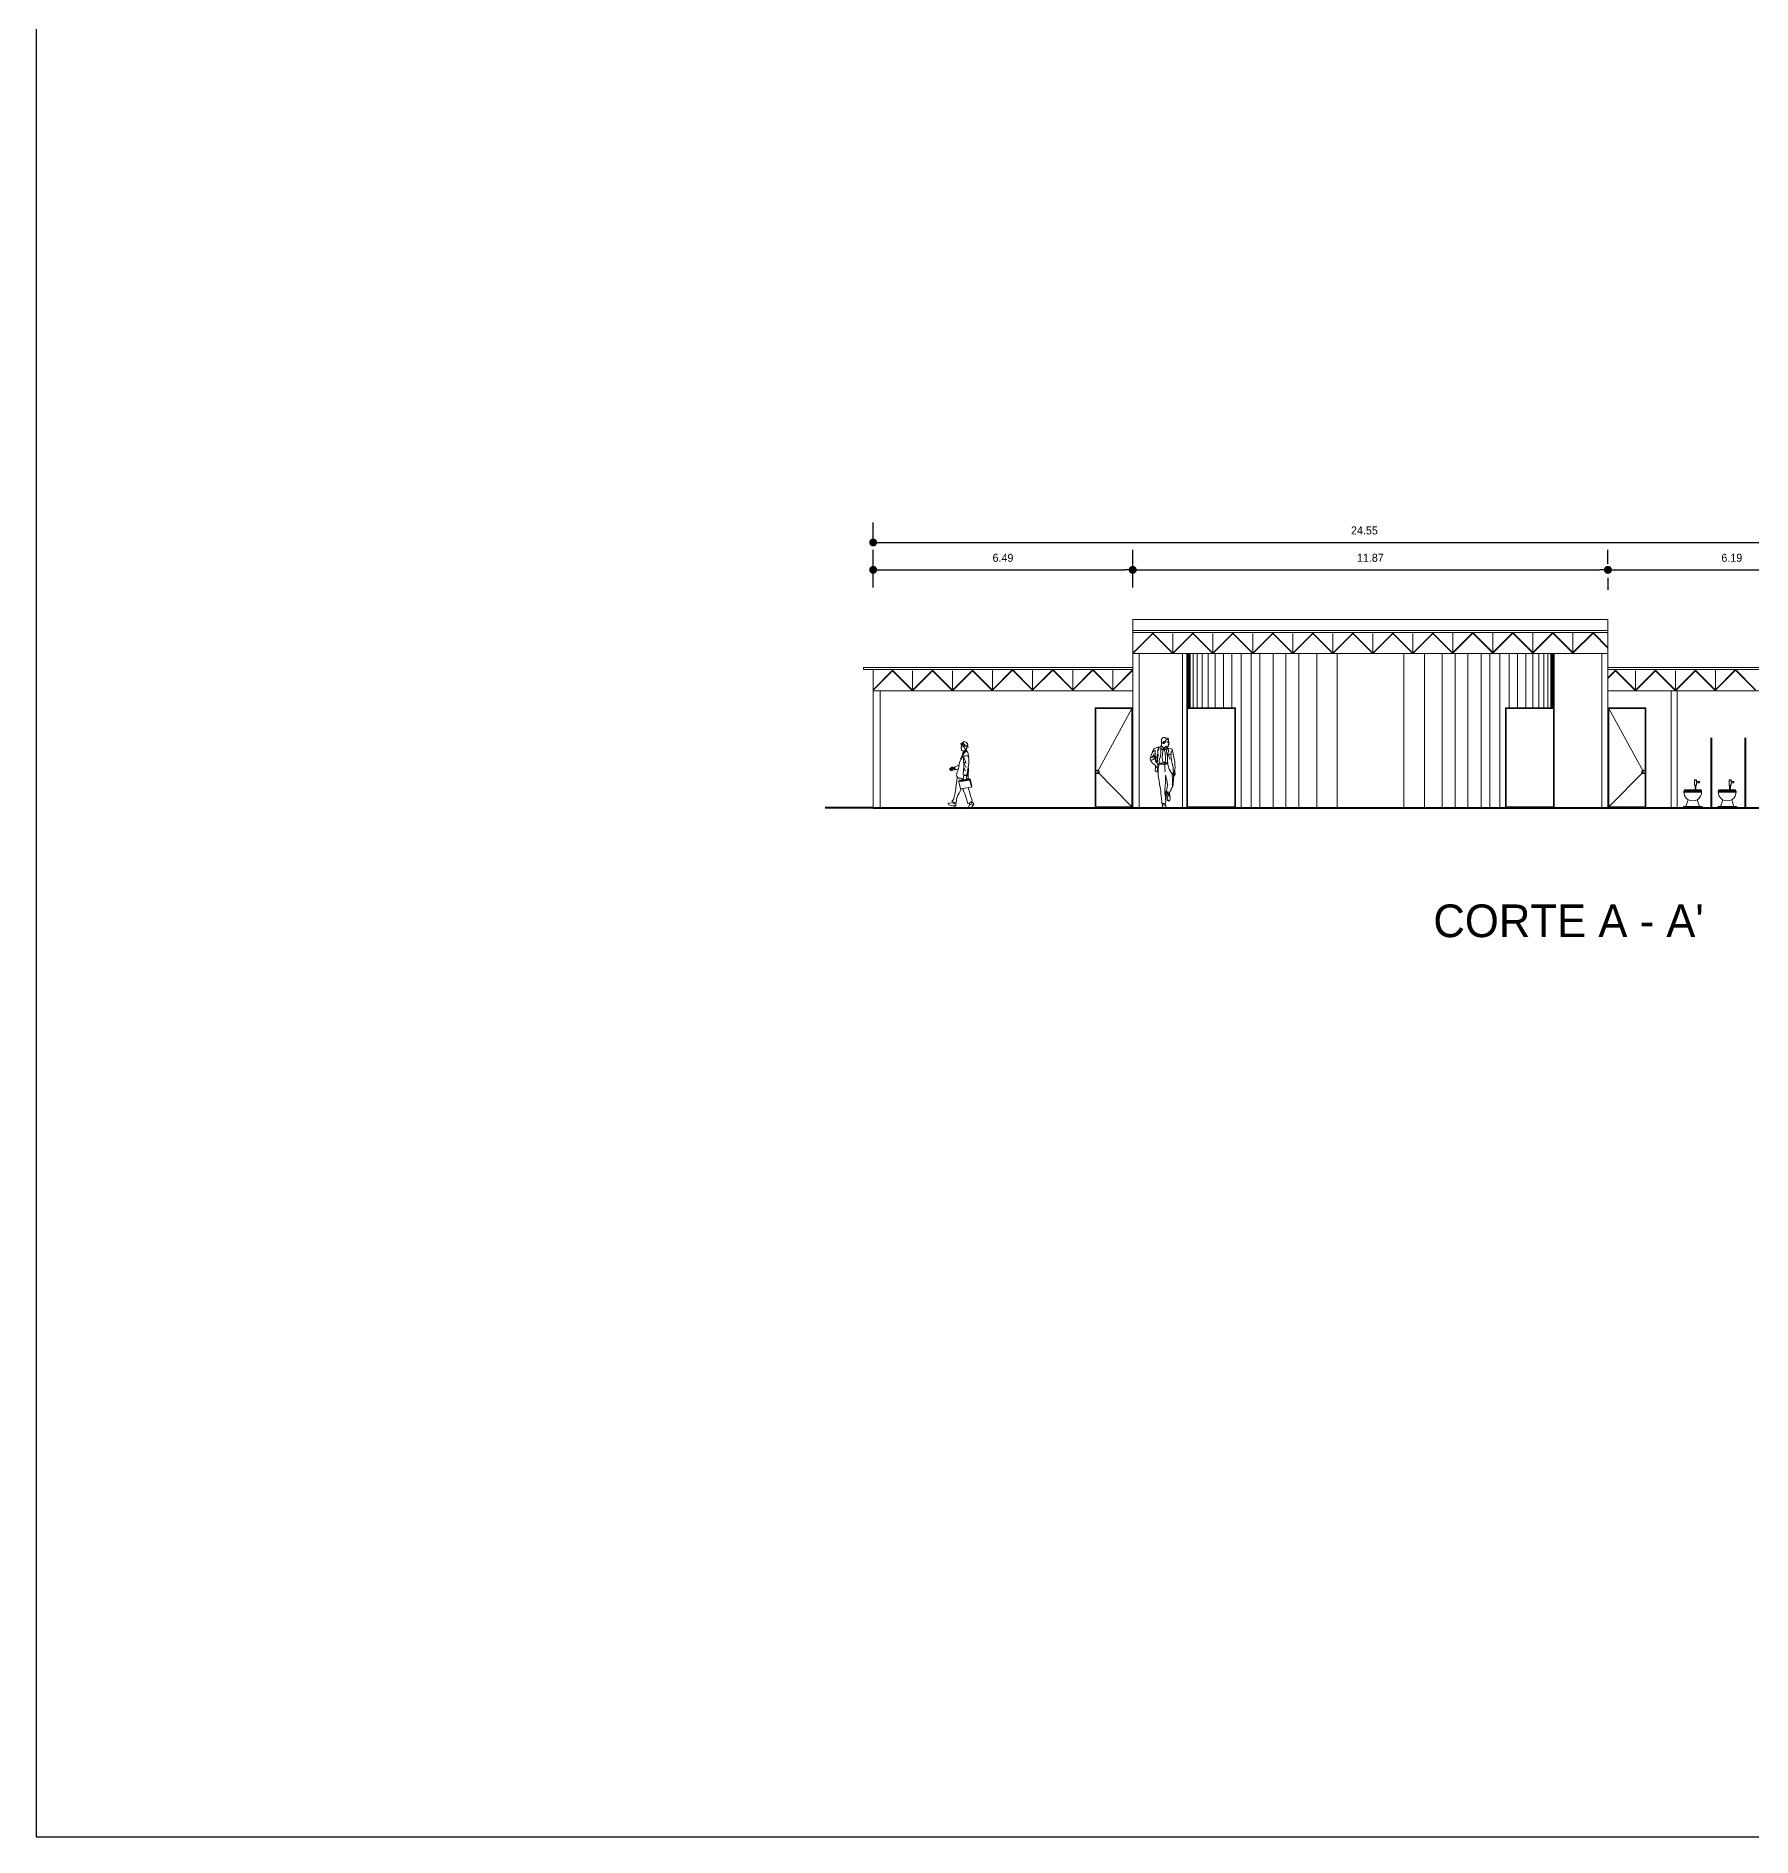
# Model space of a CAD drawing. Header units: millimetres. Extents: x 291 to 670, y 42 to 304.
# Drawn here: x 491.46 to 534.33, y 202.05 to 247.05 of the extents above; entities that cross this region are included whole.
import ezdxf

# ---------------------------------------------------------------- set-up
doc = ezdxf.new("R2010")
doc.units = ezdxf.units.MM
doc.linetypes.add('ACAD_ISO04W100', pattern=[30, 24, -3, 0, -3])
doc.layers.get('0').update_dxf_attribs({"lineweight": 5})
for name, color, linetype, lineweight in [('eje', 8, 'ACAD_ISO04W100', 13), ('escalones', 3, 'Continuous', 15), ('medio muro', 6, 'Continuous', 13), ('muebles', 2, 'Continuous', 13), ('trr', 11, 'Continuous', 40), ('vent', 4, 'ACAD_ISO04W100', 13)]:
    doc.layers.add(name, color=color, linetype=linetype, lineweight=lineweight)
doc.dimstyles.new('cota1', dxfattribs={"dimtxt": 0.3, "dimasz": 0.3, "dimexe": 0.5, "dimexo": 0.2, "dimgap": 0.3, "dimtad": 2, "dimtih": 1, "dimtoh": 1, "dimdsep": 46, "dimtxsty": 'Standard', "dimblk": 'DOT', "dimcen": 0.5, "dimadec": 0, "dimazin": 0, "dimtfac": 1, "dimtmove": 0, "dimatfit": 3, "dimldrblk": 'DOT', "dimfxl": 1, "dimarcsym": 0})

# ---------------------------------------------------------------- blocks, each defined once
blk = doc.blocks.new('_Dot')
at = {"color": 0, "linetype": 'Continuous', "lineweight": -2}
blk.add_line((-0.5, 0), (-1, 0), dxfattribs=at)
at = {"color": 0, "linetype": 'Continuous', "const_width": 0.5}
blk.add_lwpolyline([(-0.25, 0, 1), (0.25, 0, 1)], format="xyb", close=True, dxfattribs=at)
blk = doc.blocks.new('*D36')
at = {"color": 0, "linetype": 'Continuous', "lineweight": -2}
for p, q in [((512.373, 233.264), (512.373, 234.208)), ((518.858, 233.264), (518.858, 234.208)), ((512.573, 233.708), (518.658, 233.708))]:
    blk.add_line(p, q, dxfattribs=at)
at = {"layer": 'Defpoints', "color": 0, "linetype": 'Continuous'}
for p in [(518.858, 233.708), (512.373, 233.064), (518.858, 233.064)]:
    blk.add_point(p, dxfattribs=at)
at = {"color": 0, "linetype": 'Continuous', "lineweight": -2, "xscale": 0.2, "yscale": 0.2, "zscale": 0.2, "rotation": 180}
blk.add_blockref('_Dot', (512.373, 233.708), dxfattribs=at)
at = {"color": 0, "linetype": 'Continuous', "lineweight": -2, "xscale": 0.2, "yscale": 0.2, "zscale": 0.2}
blk.add_blockref('_Dot', (518.858, 233.708), dxfattribs=at)
at = {"color": 0, "linetype": 'Continuous', "insert": (515.616, 234.008), "char_height": 0.2, "attachment_point": 5}
blk.add_mtext('6.49', dxfattribs=at)
blk = doc.blocks.new('*D37')
at = {"color": 0, "linetype": 'Continuous', "lineweight": -2}
for p, q in [((518.858, 233.264), (518.858, 234.208)), ((519.058, 233.708), (530.531, 233.708)), ((530.731, 233.508), (530.731, 233.208))]:
    blk.add_line(p, q, dxfattribs=at)
at = {"layer": 'Defpoints', "color": 0, "linetype": 'Continuous'}
for p in [(530.731, 233.708), (530.731, 233.708), (518.858, 233.064)]:
    blk.add_point(p, dxfattribs=at)
at = {"color": 0, "linetype": 'Continuous', "lineweight": -2, "xscale": 0.2, "yscale": 0.2, "zscale": 0.2, "rotation": 180}
blk.add_blockref('_Dot', (518.858, 233.708), dxfattribs=at)
at = {"color": 0, "linetype": 'Continuous', "lineweight": -2, "xscale": 0.2, "yscale": 0.2, "zscale": 0.2}
blk.add_blockref('_Dot', (530.731, 233.708), dxfattribs=at)
at = {"color": 0, "linetype": 'Continuous', "insert": (524.795, 234.008), "char_height": 0.2, "attachment_point": 5}
blk.add_mtext('11.87', dxfattribs=at)
blk = doc.blocks.new('*D38')
at = {"color": 0, "linetype": 'Continuous', "lineweight": -2}
for p, q in [((512.373, 234.408), (512.373, 234.892)), ((536.922, 234.408), (536.922, 234.892)), ((512.573, 234.392), (536.722, 234.392))]:
    blk.add_line(p, q, dxfattribs=at)
at = {"layer": 'Defpoints', "color": 0, "linetype": 'Continuous'}
for p in [(512.373, 234.208), (536.922, 234.392), (536.922, 234.208)]:
    blk.add_point(p, dxfattribs=at)
at = {"color": 0, "linetype": 'Continuous', "lineweight": -2, "xscale": 0.2, "yscale": 0.2, "zscale": 0.2, "rotation": 180}
blk.add_blockref('_Dot', (512.373, 234.392), dxfattribs=at)
at = {"color": 0, "linetype": 'Continuous', "lineweight": -2, "xscale": 0.2, "yscale": 0.2, "zscale": 0.2}
blk.add_blockref('_Dot', (536.922, 234.392), dxfattribs=at)
at = {"color": 0, "linetype": 'Continuous', "insert": (524.647, 234.692), "char_height": 0.2, "attachment_point": 5}
blk.add_mtext('24.55', dxfattribs=at)
blk = doc.blocks.new('*D39')
at = {"color": 0, "linetype": 'Continuous', "lineweight": -2}
for p, q in [((530.731, 233.858), (530.731, 234.208)), ((536.922, 233.858), (536.922, 234.208)), ((530.931, 233.708), (536.722, 233.708))]:
    blk.add_line(p, q, dxfattribs=at)
at = {"layer": 'Defpoints', "color": 0, "linetype": 'Continuous'}
for p in [(530.731, 233.658), (536.922, 233.708), (536.922, 233.658)]:
    blk.add_point(p, dxfattribs=at)
at = {"color": 0, "linetype": 'Continuous', "lineweight": -2, "xscale": 0.2, "yscale": 0.2, "zscale": 0.2, "rotation": 180}
blk.add_blockref('_Dot', (530.731, 233.708), dxfattribs=at)
at = {"color": 0, "linetype": 'Continuous', "lineweight": -2, "xscale": 0.2, "yscale": 0.2, "zscale": 0.2}
blk.add_blockref('_Dot', (536.922, 233.708), dxfattribs=at)
at = {"color": 0, "linetype": 'Continuous', "insert": (533.826, 234.008), "char_height": 0.2, "attachment_point": 5}
blk.add_mtext('6.19', dxfattribs=at)

msp = doc.modelspace()

# ---------------------------------------------------------------- linework, layer by layer
for p, q in [((520.217, 231.614), (520.217, 230.264)), ((520.227, 231.614), (520.227, 230.264)), ((520.247, 231.614), (520.247, 230.264)), ((520.267, 231.614), (520.267, 230.264)), ((520.297, 231.614), (520.297, 230.264)), ((520.367, 231.614), (520.367, 230.264)), ((520.467, 231.614), (520.467, 230.264)), ((520.597, 231.614), (520.597, 230.264)), ((520.747, 231.614), (520.747, 230.264)), ((520.917, 231.614), (520.917, 230.264)), ((521.127, 231.614), (521.127, 230.264)), ((521.337, 231.614), (521.337, 230.264)), ((521.567, 231.614), (521.567, 227.764)), ((521.817, 231.614), (521.817, 227.764)), ((522.035, 231.614), (522.035, 227.764)), ((522.367, 231.614), (522.367, 227.764)), ((522.687, 231.614), (522.687, 227.764)), ((523.007, 231.614), (523.007, 227.764)), ((523.455, 231.614), (523.455, 227.764)), ((523.97, 231.614), (523.97, 227.764)), ((525.629, 231.614), (525.629, 227.764)), ((526.144, 231.614), (526.144, 227.764)), ((526.592, 231.614), (526.592, 227.764)), ((526.912, 231.614), (526.912, 227.764)), ((527.232, 231.614), (527.232, 227.764)), ((527.563, 231.614), (527.563, 227.764)), ((527.782, 231.614), (527.782, 227.764)), ((528.032, 231.614), (528.032, 227.764)), ((528.262, 231.614), (528.262, 230.264)), ((528.472, 231.614), (528.472, 230.264)), ((528.682, 231.614), (528.682, 230.264)), ((528.852, 231.614), (528.852, 230.264)), ((529.002, 231.614), (529.002, 230.264)), ((529.132, 231.614), (529.132, 230.264)), ((529.232, 231.614), (529.232, 230.264)), ((529.302, 231.614), (529.302, 230.264)), ((529.332, 231.614), (529.332, 230.264)), ((529.352, 231.614), (529.352, 230.264)), ((529.372, 231.614), (529.372, 230.264)), ((529.382, 231.614), (529.382, 230.264))]:
    msp.add_line(p, q)
at = {"layer": 'Defpoints'}
msp.add_lwpolyline([(491.457, 202.047), (626.457, 202.047), (626.457, 292.047), (491.457, 292.047)], close=True, dxfattribs=at)
at = {"layer": 'eje'}
for p, q in [((512.133, 231.264), (512.133, 231.214)), ((517.979, 228.658), (518.838, 230.244)), ((531.62, 228.658), (530.751, 230.244)), ((518.838, 227.784), (517.979, 228.658)), ((530.751, 227.784), (531.62, 228.658))]:
    msp.add_line(p, q, dxfattribs=at)
at = {"layer": 'escalones'}
for p, q in [((518.858, 232.464), (530.731, 232.464)), ((518.858, 232.464), (518.858, 231.614)), ((530.731, 232.464), (530.731, 231.614)), ((518.858, 232.192), (530.731, 232.192)), ((518.858, 232.142), (530.731, 232.142)), ((518.858, 231.614), (530.731, 231.614)), ((512.133, 231.264), (518.858, 231.264)), ((512.133, 231.214), (518.858, 231.214)), ((537.009, 231.264), (530.731, 231.264)), ((530.731, 231.214), (537.009, 231.214)), ((512.373, 230.685), (518.858, 230.685)), ((530.731, 230.685), (536.922, 230.685)), ((520.228, 227.784), (521.407, 227.784)), ((528.192, 227.784), (529.37, 227.784)), ((530.751, 227.784), (531.661, 227.784))]:
    msp.add_line(p, q, dxfattribs=at)
at = {"layer": 'medio muro'}
for p, q in [((518.858, 231.614), (518.858, 227.764)), ((519.018, 231.614), (519.018, 227.764)), ((520.098, 231.614), (520.098, 227.764)), ((520.208, 231.614), (520.208, 227.764)), ((529.39, 227.764), (529.39, 231.614)), ((530.58, 227.764), (530.58, 231.614)), ((530.731, 227.764), (530.731, 231.614)), ((532.315, 227.764), (532.315, 230.685)), ((532.465, 227.764), (532.465, 230.685))]:
    msp.add_line(p, q, dxfattribs=at)
at = {"layer": 'muebles'}
for p, q in [((519.595, 229.495), (519.609, 229.509)), ((519.609, 229.509), (519.625, 229.519)), ((519.625, 229.519), (519.634, 229.523)), ((519.634, 229.523), (519.659, 229.517)), ((519.659, 229.517), (519.679, 229.504)), ((519.679, 229.504), (519.701, 229.503)), ((519.701, 229.503), (519.726, 229.5)), ((519.726, 229.5), (519.743, 229.499)), ((533.304, 229.514), (533.304, 227.764)), ((533.327, 229.514), (533.327, 227.764)), ((534.155, 229.514), (534.155, 227.764)), ((534.178, 229.514), (534.178, 227.764)), ((514.595, 229.059), (514.558, 228.986)), ((514.568, 229.271), (514.584, 229.291)), ((514.581, 229.302), (514.577, 229.318)), ((514.617, 229.188), (514.578, 229.195)), ((514.641, 229.42), (514.592, 229.365)), ((514.621, 229.169), (514.595, 229.059)), ((514.615, 229.288), (514.622, 229.321)), ((514.644, 229.288), (514.615, 229.288)), ((514.691, 229.218), (514.621, 229.169)), ((514.621, 229.169), (514.623, 229.18)), ((514.651, 229.125), (514.641, 229.129)), ((514.641, 229.129), (514.641, 229.116)), ((514.644, 229.253), (514.649, 229.274)), ((514.697, 229.238), (514.644, 229.253)), ((514.691, 229.218), (514.697, 229.239)), ((514.701, 229.195), (514.691, 229.218)), ((514.708, 229.182), (514.701, 229.195)), ((514.708, 229.182), (514.737, 229.145)), ((514.737, 229.341), (514.718, 229.284)), ((514.743, 229.296), (514.725, 229.305)), ((514.737, 229.145), (514.747, 229.125)), ((514.747, 229.125), (514.747, 229.092)), ((514.747, 229.092), (514.751, 229.063)), ((514.751, 229.063), (514.757, 229.026)), ((519.318, 229.077), (519.307, 229.038)), ((519.332, 229.116), (519.318, 229.077)), ((519.356, 229.163), (519.332, 229.116)), ((519.345, 229.136), (519.372, 229.17)), ((519.365, 229.058), (519.348, 229.039)), ((519.372, 229.199), (519.356, 229.163)), ((519.373, 229.073), (519.365, 229.058)), ((519.365, 229.038), (519.388, 229.052)), ((519.38, 229.228), (519.372, 229.199)), ((519.372, 229.17), (519.397, 229.188)), ((519.396, 229.108), (519.373, 229.073)), ((519.398, 229.247), (519.38, 229.228)), ((519.388, 229.052), (519.404, 229.06)), ((519.397, 229.188), (519.408, 229.195)), ((519.411, 229.248), (519.398, 229.247)), ((519.445, 229.257), (519.411, 229.248)), ((519.416, 229.071), (519.412, 229.046)), ((519.42, 229.101), (519.416, 229.071)), ((519.423, 229.197), (519.417, 229.167)), ((519.417, 229.167), (519.42, 229.136)), ((519.42, 229.08), (519.418, 229.09)), ((519.42, 229.136), (519.42, 229.101)), ((519.425, 229.046), (519.42, 229.08)), ((519.463, 229.269), (519.445, 229.257)), ((519.47, 229.076), (519.46, 229.039)), ((519.477, 229.273), (519.463, 229.269)), ((519.488, 229.12), (519.47, 229.076)), ((519.496, 229.277), (519.477, 229.273)), ((519.488, 229.213), (519.506, 229.25)), ((519.5, 229.217), (519.488, 229.213)), ((519.488, 229.125), (519.489, 229.16)), ((519.49, 229.073), (519.488, 229.125)), ((519.489, 229.191), (519.505, 229.208)), ((519.489, 229.16), (519.489, 229.191)), ((519.489, 229.029), (519.49, 229.073)), ((519.522, 229.278), (519.496, 229.277)), ((519.519, 229.219), (519.5, 229.217)), ((519.505, 229.208), (519.519, 229.219)), ((519.506, 229.25), (519.519, 229.269)), ((519.519, 229.269), (519.529, 229.281)), ((519.553, 229.284), (519.522, 229.278)), ((519.549, 229.063), (519.541, 229.016)), ((519.559, 229.124), (519.549, 229.063)), ((519.561, 229.296), (519.557, 229.28)), ((519.557, 229.28), (519.572, 229.244)), ((519.563, 229.177), (519.559, 229.124)), ((519.573, 229.318), (519.561, 229.296)), ((519.561, 229.273), (519.564, 229.219)), ((519.564, 229.219), (519.563, 229.177)), ((519.572, 229.328), (519.578, 229.342)), ((519.576, 229.31), (519.572, 229.328)), ((519.572, 229.244), (519.591, 229.218)), ((519.573, 229.423), (519.574, 229.451)), ((519.577, 229.397), (519.573, 229.423)), ((519.574, 229.451), (519.58, 229.471)), ((519.576, 229.369), (519.577, 229.397)), ((519.587, 229.3), (519.576, 229.31)), ((519.58, 229.37), (519.578, 229.37)), ((519.578, 229.342), (519.579, 229.357)), ((519.579, 229.357), (519.582, 229.371)), ((519.58, 229.471), (519.595, 229.495)), ((519.592, 229.377), (519.58, 229.37)), ((519.605, 229.283), (519.587, 229.3)), ((519.591, 229.218), (519.603, 229.209)), ((519.603, 229.387), (519.592, 229.377)), ((519.601, 229.112), (519.596, 229.022)), ((519.619, 229.208), (519.601, 229.112)), ((519.619, 229.398), (519.603, 229.387)), ((519.603, 229.209), (519.634, 229.262)), ((519.626, 229.264), (519.605, 229.283)), ((519.614, 229.23), (519.624, 229.207)), ((519.627, 229.411), (519.619, 229.398)), ((519.624, 229.207), (519.648, 229.21)), ((519.64, 229.261), (519.626, 229.264)), ((519.635, 229.421), (519.627, 229.411)), ((519.627, 229.39), (519.628, 229.403)), ((519.628, 229.379), (519.627, 229.39)), ((519.628, 229.403), (519.632, 229.414)), ((519.635, 229.373), (519.628, 229.379)), ((519.632, 229.414), (519.64, 229.423)), ((519.649, 229.422), (519.635, 229.421)), ((519.644, 229.367), (519.635, 229.373)), ((519.638, 229.261), (519.656, 229.239)), ((519.653, 229.268), (519.64, 229.261)), ((519.644, 229.406), (519.642, 229.396)), ((519.642, 229.396), (519.646, 229.39)), ((519.654, 229.372), (519.644, 229.367)), ((519.646, 229.39), (519.645, 229.385)), ((519.648, 229.21), (519.665, 229.227)), ((519.658, 229.415), (519.649, 229.422)), ((519.656, 229.183), (519.65, 229.215)), ((519.677, 229.284), (519.653, 229.268)), ((519.656, 229.239), (519.671, 229.207)), ((519.666, 229.151), (519.656, 229.183)), ((519.666, 229.399), (519.658, 229.415)), ((519.673, 229.398), (519.666, 229.399)), ((519.672, 229.097), (519.666, 229.151)), ((519.671, 229.207), (519.683, 229.237)), ((519.675, 229.044), (519.672, 229.097)), ((519.678, 229.407), (519.673, 229.398)), ((519.678, 229.292), (519.675, 229.301)), ((519.688, 229.293), (519.677, 229.284)), ((519.68, 229.418), (519.678, 229.407)), ((519.687, 229.289), (519.678, 229.292)), ((519.683, 229.456), (519.68, 229.445)), ((519.68, 229.445), (519.686, 229.436)), ((519.69, 229.429), (519.68, 229.418)), ((519.694, 229.462), (519.683, 229.456)), ((519.683, 229.237), (519.701, 229.262)), ((519.686, 229.436), (519.69, 229.429)), ((519.698, 229.29), (519.687, 229.289)), ((519.708, 229.276), (519.688, 229.29)), ((519.705, 229.466), (519.694, 229.462)), ((519.697, 229.249), (519.703, 229.178)), ((519.711, 229.289), (519.698, 229.29)), ((519.701, 229.262), (519.708, 229.276)), ((519.701, 229.267), (519.735, 229.238)), ((519.703, 229.178), (519.712, 229.115)), ((519.72, 229.472), (519.705, 229.466)), ((519.71, 229.269), (519.745, 229.254)), ((519.725, 229.284), (519.711, 229.289)), ((519.712, 229.115), (519.718, 229.072)), ((519.718, 229.072), (519.723, 229.04)), ((519.731, 229.471), (519.72, 229.472)), ((519.723, 229.399), (519.732, 229.397)), ((519.742, 229.288), (519.725, 229.284)), ((519.731, 229.394), (519.727, 229.396)), ((519.73, 229.05), (519.728, 229.008)), ((519.729, 229.419), (519.739, 229.423)), ((519.739, 229.111), (519.73, 229.05)), ((519.745, 229.467), (519.731, 229.471)), ((519.733, 229.389), (519.731, 229.394)), ((519.732, 229.397), (519.742, 229.397)), ((519.737, 229.394), (519.733, 229.389)), ((519.735, 229.238), (519.751, 229.224)), ((519.751, 229.224), (519.735, 229.209)), ((519.735, 229.209), (519.758, 229.197)), ((519.742, 229.397), (519.737, 229.394)), ((519.739, 229.423), (519.744, 229.422)), ((519.758, 229.197), (519.739, 229.111)), ((519.748, 229.332), (519.741, 229.333)), ((519.743, 229.311), (519.741, 229.299)), ((519.741, 229.299), (519.742, 229.288)), ((519.742, 229.465), (519.753, 229.447)), ((519.743, 229.499), (519.753, 229.488)), ((519.746, 229.322), (519.743, 229.311)), ((519.744, 229.422), (519.748, 229.415)), ((519.754, 229.476), (519.745, 229.467)), ((519.75, 229.355), (519.745, 229.357)), ((519.745, 229.254), (519.787, 229.245)), ((519.751, 229.327), (519.746, 229.322)), ((519.748, 229.415), (519.749, 229.406)), ((519.754, 229.338), (519.748, 229.332)), ((519.762, 229.356), (519.75, 229.355)), ((519.751, 229.334), (519.751, 229.327)), ((519.761, 229.094), (519.751, 229.079)), ((519.751, 229.079), (519.757, 229.053)), ((519.753, 229.488), (519.754, 229.476)), ((519.753, 229.447), (519.759, 229.427)), ((519.756, 229.344), (519.754, 229.338)), ((519.758, 229.357), (519.756, 229.344)), ((519.757, 229.053), (519.783, 228.982)), ((519.759, 229.427), (519.758, 229.404)), ((519.758, 229.404), (519.761, 229.391)), ((519.761, 229.391), (519.764, 229.379)), ((519.773, 229.097), (519.761, 229.094)), ((519.766, 229.362), (519.762, 229.356)), ((519.764, 229.379), (519.766, 229.362)), ((519.789, 229.102), (519.773, 229.097)), ((519.787, 229.245), (519.82, 229.236)), ((519.813, 229.107), (519.789, 229.102)), ((519.813, 229.058), (519.815, 229.1)), ((519.817, 229.039), (519.813, 229.058)), ((519.815, 229.1), (519.817, 229.126)), ((519.817, 229.126), (519.821, 229.149)), ((519.82, 229.236), (519.841, 229.224)), ((519.821, 229.149), (519.822, 229.163)), ((519.822, 229.163), (519.826, 229.184)), ((519.841, 229.224), (519.866, 229.108)), ((519.866, 229.108), (519.887, 229.02)), ((514.291, 228.731), (514.333, 228.738)), ((514.295, 228.709), (514.34, 228.722)), ((514.305, 228.753), (514.32, 228.761)), ((514.305, 228.753), (514.333, 228.751)), ((514.32, 228.761), (514.342, 228.751)), ((514.323, 228.694), (514.343, 228.71)), ((514.336, 228.702), (514.342, 228.705)), ((514.341, 228.696), (514.348, 228.702)), ((514.402, 228.768), (514.367, 228.773)), ((514.404, 228.773), (514.414, 228.773)), ((514.517, 228.829), (514.414, 228.783)), ((514.417, 228.72), (514.431, 228.719)), ((514.437, 228.71), (514.5, 228.734)), ((514.558, 228.986), (514.565, 228.973)), ((514.635, 228.799), (514.625, 228.582)), ((514.631, 228.993), (514.635, 228.799)), ((514.662, 228.906), (514.638, 228.888)), ((514.638, 228.888), (514.697, 228.772)), ((514.64, 229.009), (514.681, 228.921)), ((514.648, 228.751), (514.658, 228.728)), ((514.658, 228.728), (514.664, 228.705)), ((514.687, 228.88), (514.662, 228.906)), ((514.664, 228.705), (514.674, 228.691)), ((514.674, 228.691), (514.688, 228.691)), ((514.681, 228.921), (514.687, 228.88)), ((514.715, 228.579), (514.761, 228.87)), ((514.75, 228.629), (514.749, 228.538)), ((514.761, 228.87), (514.765, 228.981)), ((519.293, 229.003), (519.291, 228.977)), ((519.291, 228.977), (519.3, 228.954)), ((519.307, 229.038), (519.293, 229.003)), ((519.3, 228.954), (519.327, 228.912)), ((519.349, 228.964), (519.325, 228.962)), ((519.327, 229.013), (519.365, 229.038)), ((519.331, 229.022), (519.327, 229.013)), ((519.327, 228.912), (519.355, 228.878)), ((519.348, 229.039), (519.331, 229.022)), ((519.378, 228.976), (519.349, 228.964)), ((519.355, 228.878), (519.376, 228.859)), ((519.376, 228.859), (519.401, 228.834)), ((519.395, 228.99), (519.378, 228.976)), ((519.406, 229.019), (519.395, 228.99)), ((519.401, 228.834), (519.424, 228.817)), ((519.402, 229.017), (519.419, 228.969)), ((519.412, 229.046), (519.406, 229.019)), ((519.418, 228.712), (519.424, 228.766)), ((519.418, 228.674), (519.418, 228.712)), ((519.438, 228.672), (519.418, 228.674)), ((519.419, 228.969), (519.427, 228.937)), ((519.424, 228.817), (519.441, 228.797)), ((519.424, 228.766), (519.427, 228.812)), ((519.431, 229.011), (519.425, 229.046)), ((519.427, 228.937), (519.432, 228.912)), ((519.431, 228.978), (519.431, 229.011)), ((519.442, 228.951), (519.431, 228.978)), ((519.432, 228.912), (519.44, 228.897)), ((519.454, 228.664), (519.438, 228.672)), ((519.44, 228.897), (519.465, 228.881)), ((519.441, 228.797), (519.452, 228.779)), ((519.458, 228.91), (519.442, 228.951)), ((519.452, 228.779), (519.461, 228.763)), ((519.467, 228.661), (519.454, 228.664)), ((519.472, 228.876), (519.458, 228.91)), ((519.46, 229.039), (519.46, 228.988)), ((519.461, 228.763), (519.474, 228.781)), ((519.465, 228.881), (519.47, 228.877)), ((519.472, 228.684), (519.467, 228.661)), ((519.488, 228.827), (519.472, 228.876)), ((519.479, 228.721), (519.472, 228.684)), ((519.474, 228.781), (519.487, 228.793)), ((519.478, 228.912), (519.48, 228.973)), ((519.488, 228.772), (519.479, 228.721)), ((519.48, 228.973), (519.489, 229.029)), ((519.48, 228.787), (519.495, 228.762)), ((519.487, 228.793), (519.498, 228.797)), ((519.507, 228.806), (519.488, 228.827)), ((519.492, 228.646), (519.491, 228.618)), ((519.491, 228.618), (519.491, 228.591)), ((519.495, 228.687), (519.492, 228.646)), ((519.494, 228.759), (519.493, 228.73)), ((519.493, 228.73), (519.495, 228.687)), ((519.503, 228.786), (519.494, 228.759)), ((519.498, 228.797), (519.503, 228.786)), ((519.51, 228.832), (519.507, 228.806)), ((519.514, 228.866), (519.51, 228.832)), ((519.516, 228.898), (519.514, 228.866)), ((519.52, 228.934), (519.516, 228.898)), ((519.516, 228.849), (519.631, 228.849)), ((519.518, 228.88), (519.597, 228.88)), ((519.531, 228.976), (519.52, 228.934)), ((519.541, 229.016), (519.531, 228.976)), ((519.596, 229.022), (519.601, 228.954)), ((519.597, 228.88), (519.663, 228.883)), ((519.601, 228.954), (519.614, 228.921)), ((519.614, 228.921), (519.629, 228.897)), ((519.629, 228.897), (519.639, 228.879)), ((519.631, 228.849), (519.633, 228.84)), ((519.633, 228.84), (519.678, 228.848)), ((519.639, 228.879), (519.666, 228.913)), ((519.651, 228.88), (519.659, 228.808)), ((519.659, 228.808), (519.663, 228.763)), ((519.663, 228.883), (519.711, 228.887)), ((519.663, 228.763), (519.663, 228.727)), ((519.663, 228.727), (519.666, 228.703)), ((519.666, 228.703), (519.663, 228.658)), ((519.666, 228.913), (519.677, 228.937)), ((519.675, 228.973), (519.675, 229.044)), ((519.677, 228.937), (519.675, 228.973)), ((519.678, 228.848), (519.681, 228.863)), ((519.681, 228.863), (519.733, 228.857)), ((519.711, 228.887), (519.733, 228.887)), ((519.723, 229.04), (519.728, 229.002)), ((519.728, 229.008), (519.726, 228.982)), ((519.728, 229.002), (519.73, 228.963)), ((519.73, 228.963), (519.729, 228.917)), ((519.729, 228.917), (519.731, 228.881)), ((519.731, 228.881), (519.731, 228.852)), ((519.731, 228.852), (519.741, 228.807)), ((519.741, 228.807), (519.77, 228.731)), ((519.77, 228.731), (519.796, 228.682)), ((519.783, 228.982), (519.797, 228.969)), ((519.796, 228.682), (519.82, 228.646)), ((519.822, 228.995), (519.817, 229.039)), ((519.82, 228.646), (519.838, 228.621)), ((519.823, 228.967), (519.822, 228.995)), ((519.825, 228.947), (519.823, 228.967)), ((519.836, 228.911), (519.825, 228.947)), ((519.843, 228.878), (519.836, 228.911)), ((519.838, 228.621), (519.851, 228.613)), ((519.851, 228.84), (519.843, 228.878)), ((519.844, 228.59), (519.849, 228.61)), ((519.857, 228.809), (519.851, 228.84)), ((519.851, 228.613), (519.863, 228.613)), ((519.866, 228.771), (519.857, 228.809)), ((519.863, 228.613), (519.868, 228.634)), ((519.868, 228.747), (519.866, 228.771)), ((519.87, 228.718), (519.868, 228.747)), ((519.868, 228.634), (519.871, 228.659)), ((519.868, 228.615), (519.874, 228.536)), ((519.871, 228.692), (519.87, 228.718)), ((519.873, 228.675), (519.871, 228.692)), ((519.871, 228.659), (519.873, 228.675)), ((519.887, 228.664), (519.873, 228.677)), ((519.874, 228.69), (519.894, 228.684)), ((519.889, 228.643), (519.885, 228.644)), ((519.885, 228.644), (519.886, 228.62)), ((519.886, 228.62), (519.886, 228.599)), ((519.887, 229.02), (519.9, 228.961)), ((519.904, 228.659), (519.887, 228.664)), ((519.896, 228.626), (519.889, 228.643)), ((519.894, 228.684), (519.906, 228.675)), ((519.9, 228.609), (519.896, 228.626)), ((519.9, 228.961), (519.906, 228.904)), ((519.902, 228.59), (519.9, 228.609)), ((519.908, 228.7), (519.904, 228.673)), ((519.915, 228.661), (519.904, 228.659)), ((519.906, 228.904), (519.911, 228.831)), ((519.906, 228.675), (519.915, 228.661)), ((519.913, 228.734), (519.908, 228.7)), ((519.911, 228.831), (519.916, 228.774)), ((519.921, 228.606), (519.911, 228.577)), ((519.912, 228.665), (519.919, 228.627)), ((519.916, 228.774), (519.913, 228.734)), ((519.919, 228.627), (519.921, 228.606)), ((514.422, 228.138), (514.426, 228.191)), ((514.426, 228.191), (514.436, 228.251)), ((514.436, 228.251), (514.449, 228.327)), ((514.449, 228.327), (514.459, 228.387)), ((514.459, 228.387), (514.462, 228.43)), ((514.462, 228.43), (514.465, 228.479)), ((514.465, 228.479), (514.472, 228.503)), ((514.472, 228.503), (514.489, 228.516)), ((514.515, 228.413), (514.79, 228.45)), ((514.525, 228.45), (514.515, 228.413)), ((514.515, 228.413), (514.552, 228.238)), ((514.552, 228.198), (514.518, 228.125)), ((514.617, 228.445), (514.52, 228.434)), ((514.626, 228.463), (514.525, 228.45)), ((514.552, 228.238), (514.827, 228.274)), ((514.552, 228.198), (514.574, 228.241)), ((514.618, 228.218), (514.609, 228.245)), ((514.638, 228.161), (514.618, 228.218)), ((514.63, 228.583), (514.635, 228.559)), ((514.635, 228.559), (514.631, 228.579)), ((514.701, 228.569), (514.635, 228.559)), ((514.638, 228.473), (514.641, 228.453)), ((514.654, 228.131), (514.638, 228.161)), ((514.648, 228.476), (514.658, 228.453)), ((514.668, 228.473), (514.678, 228.459)), ((514.688, 228.479), (514.698, 228.459)), ((514.714, 228.579), (514.701, 228.569)), ((514.71, 228.575), (514.704, 228.514)), ((514.8, 228.486), (514.722, 228.476)), ((514.795, 228.467), (514.728, 228.459)), ((514.747, 228.547), (514.736, 228.48)), ((514.749, 228.538), (514.755, 228.48)), ((514.757, 228.237), (514.753, 228.264)), ((514.757, 228.237), (514.771, 228.188)), ((514.771, 228.188), (514.784, 228.138)), ((514.79, 228.45), (514.8, 228.486)), ((514.79, 228.45), (514.827, 228.274)), ((514.795, 228.467), (514.833, 228.285)), ((514.84, 228.297), (514.8, 228.486)), ((514.827, 228.274), (514.84, 228.297)), ((519.491, 228.591), (519.497, 228.54)), ((519.497, 228.54), (519.508, 228.487)), ((519.508, 228.487), (519.516, 228.424)), ((519.516, 228.424), (519.525, 228.359)), ((519.525, 228.359), (519.534, 228.301)), ((519.534, 228.301), (519.549, 228.246)), ((519.549, 228.246), (519.557, 228.175)), ((519.557, 228.175), (519.564, 228.118)), ((519.661, 228.227), (519.665, 228.269)), ((519.662, 228.189), (519.661, 228.227)), ((519.663, 228.154), (519.662, 228.189)), ((519.662, 228.116), (519.663, 228.154)), ((519.665, 228.269), (519.669, 228.306)), ((519.669, 228.306), (519.671, 228.34)), ((519.671, 228.34), (519.673, 228.373)), ((519.673, 228.373), (519.676, 228.397)), ((519.675, 228.423), (519.677, 228.483)), ((519.676, 228.397), (519.675, 228.423)), ((519.677, 228.552), (519.677, 228.577)), ((519.677, 228.577), (519.693, 228.517)), ((519.677, 228.529), (519.677, 228.552)), ((519.677, 228.483), (519.677, 228.529)), ((519.68, 228.155), (519.687, 228.17)), ((519.681, 228.136), (519.68, 228.155)), ((519.687, 228.17), (519.697, 228.183)), ((519.693, 228.517), (519.707, 228.451)), ((519.701, 228.189), (519.696, 228.167)), ((519.696, 228.167), (519.707, 228.141)), ((519.708, 228.208), (519.698, 228.192)), ((519.698, 228.192), (519.711, 228.171)), ((519.717, 228.127), (519.706, 228.152)), ((519.707, 228.451), (519.715, 228.412)), ((519.714, 228.227), (519.708, 228.208)), ((519.711, 228.171), (519.734, 228.154)), ((519.715, 228.258), (519.714, 228.227)), ((519.715, 228.412), (519.721, 228.383)), ((519.722, 228.37), (519.715, 228.357)), ((519.715, 228.357), (519.732, 228.338)), ((519.724, 228.326), (519.715, 228.258)), ((519.721, 228.383), (519.722, 228.37)), ((519.732, 228.338), (519.724, 228.326)), ((519.734, 228.154), (519.757, 228.154)), ((519.757, 228.154), (519.776, 228.154)), ((519.774, 228.127), (519.788, 228.163)), ((519.776, 228.154), (519.791, 228.159)), ((519.791, 228.159), (519.804, 228.197)), ((519.804, 228.197), (519.824, 228.236)), ((519.824, 228.236), (519.845, 228.277)), ((519.841, 228.335), (519.849, 228.358)), ((519.854, 228.335), (519.841, 228.335)), ((519.845, 228.576), (519.844, 228.59)), ((519.847, 228.542), (519.845, 228.576)), ((519.845, 228.277), (519.856, 228.306)), ((519.851, 228.495), (519.847, 228.542)), ((519.849, 228.358), (519.853, 228.392)), ((519.853, 228.462), (519.851, 228.495)), ((519.861, 228.312), (519.852, 228.302)), ((519.854, 228.444), (519.853, 228.462)), ((519.853, 228.392), (519.854, 228.423)), ((519.854, 228.423), (519.854, 228.444)), ((519.861, 228.328), (519.854, 228.335)), ((519.856, 228.306), (519.861, 228.328)), ((519.869, 228.334), (519.861, 228.312)), ((519.871, 228.382), (519.869, 228.353)), ((519.869, 228.353), (519.869, 228.334)), ((519.877, 228.438), (519.871, 228.382)), ((519.883, 228.588), (519.873, 228.579)), ((519.874, 228.536), (519.876, 228.498)), ((519.876, 228.498), (519.877, 228.438)), ((519.886, 228.599), (519.883, 228.588)), ((519.892, 228.56), (519.896, 228.576)), ((519.894, 228.548), (519.892, 228.56)), ((519.902, 228.558), (519.894, 228.548)), ((519.896, 228.576), (519.902, 228.59)), ((519.911, 228.577), (519.902, 228.558)), ((533.072, 228.171), (532.627, 228.171)), ((533.072, 228.156), (532.627, 228.156)), ((533.064, 228.194), (532.635, 228.194)), ((533.054, 228.209), (532.646, 228.209)), ((532.895, 228.331), (532.892, 228.326)), ((532.892, 228.326), (532.947, 228.326)), ((532.895, 228.458), (532.895, 228.331)), ((532.895, 228.458), (532.944, 228.458)), ((532.895, 228.453), (532.944, 228.453)), ((532.895, 228.331), (532.944, 228.331)), ((532.903, 228.462), (532.935, 228.462)), ((532.903, 228.462), (532.903, 228.458)), ((532.91, 228.209), (532.91, 228.326)), ((532.93, 228.209), (532.93, 228.326)), ((532.935, 228.458), (532.935, 228.462)), ((532.944, 228.331), (532.944, 228.458)), ((533.017, 228.416), (532.944, 228.416)), ((533.017, 228.388), (532.944, 228.388)), ((532.944, 228.331), (532.947, 228.326)), ((533.017, 228.416), (533.017, 228.388)), ((533.933, 228.171), (533.489, 228.171)), ((533.934, 228.156), (533.489, 228.156)), ((533.926, 228.194), (533.497, 228.194)), ((533.915, 228.209), (533.507, 228.209)), ((533.757, 228.331), (533.754, 228.326)), ((533.754, 228.326), (533.809, 228.326)), ((533.757, 228.458), (533.806, 228.458)), ((533.757, 228.458), (533.757, 228.331)), ((533.757, 228.453), (533.806, 228.453)), ((533.757, 228.331), (533.806, 228.331)), ((533.765, 228.462), (533.765, 228.458)), ((533.765, 228.462), (533.797, 228.462)), ((533.772, 228.209), (533.772, 228.326)), ((533.792, 228.209), (533.792, 228.326)), ((533.797, 228.458), (533.797, 228.462)), ((533.806, 228.331), (533.806, 228.458)), ((533.879, 228.416), (533.806, 228.416)), ((533.879, 228.388), (533.806, 228.388)), ((533.806, 228.331), (533.809, 228.326)), ((533.879, 228.416), (533.879, 228.388)), ((514.25, 227.88), (514.369, 227.883)), ((514.318, 227.818), (514.382, 227.813)), ((514.339, 227.929), (514.363, 227.953)), ((514.363, 227.953), (514.386, 227.989)), ((514.369, 227.883), (514.376, 227.899)), ((514.382, 227.813), (514.432, 227.817)), ((514.39, 227.801), (514.382, 227.813)), ((514.386, 227.989), (514.399, 228.039)), ((514.413, 227.804), (514.39, 227.801)), ((514.399, 228.039), (514.412, 228.102)), ((514.412, 228.102), (514.422, 228.138)), ((514.436, 227.804), (514.413, 227.804)), ((514.432, 227.883), (514.432, 227.87)), ((514.439, 227.866), (514.432, 227.87)), ((514.439, 227.866), (514.436, 227.804)), ((514.449, 227.906), (514.446, 227.883)), ((514.452, 227.943), (514.449, 227.906)), ((514.455, 227.989), (514.452, 227.943)), ((514.472, 228.029), (514.455, 227.989)), ((514.492, 228.075), (514.472, 228.029)), ((514.518, 228.125), (514.492, 228.075)), ((514.671, 228.088), (514.654, 228.131)), ((514.688, 228.035), (514.671, 228.088)), ((514.737, 227.873), (514.688, 228.035)), ((514.717, 227.754), (514.757, 227.774)), ((514.757, 227.744), (514.721, 227.74)), ((514.757, 227.744), (514.721, 227.74)), ((514.757, 227.774), (514.78, 227.833)), ((514.775, 227.741), (514.757, 227.744)), ((514.794, 227.836), (514.772, 227.882)), ((514.81, 227.744), (514.773, 227.741)), ((514.784, 228.138), (514.794, 228.092)), ((514.794, 228.092), (514.814, 228.039)), ((514.814, 228.039), (514.827, 228.002)), ((514.827, 228.002), (514.837, 227.962)), ((514.837, 227.896), (514.831, 227.914)), ((514.837, 227.962), (514.85, 227.929)), ((514.843, 227.883), (514.837, 227.896)), ((514.883, 227.868), (514.84, 227.797)), ((514.867, 227.8), (514.847, 227.808)), ((514.848, 227.906), (514.877, 227.884)), ((514.89, 227.85), (514.867, 227.8)), ((514.883, 227.862), (514.883, 227.86)), ((514.883, 227.86), (514.89, 227.85)), ((519.564, 228.118), (519.569, 228.049)), ((519.569, 228.049), (519.573, 228.003)), ((519.573, 228.003), (519.576, 227.967)), ((519.576, 227.967), (519.584, 227.934)), ((519.586, 227.906), (519.581, 227.879)), ((519.581, 227.879), (519.611, 227.867)), ((519.584, 227.934), (519.586, 227.906)), ((519.595, 227.765), (519.596, 227.77)), ((519.606, 227.763), (519.595, 227.765)), ((519.596, 227.77), (519.601, 227.776)), ((519.597, 227.8), (519.602, 227.81)), ((519.6, 227.786), (519.597, 227.8)), ((519.601, 227.776), (519.6, 227.786)), ((519.602, 227.81), (519.606, 227.821)), ((519.603, 227.772), (519.629, 227.77)), ((519.605, 227.846), (519.604, 227.865)), ((519.604, 227.827), (519.615, 227.837)), ((519.608, 227.833), (519.605, 227.846)), ((519.606, 227.821), (519.608, 227.833)), ((519.626, 227.762), (519.606, 227.763)), ((519.611, 227.867), (519.64, 227.873)), ((519.615, 227.837), (519.635, 227.839)), ((519.649, 227.763), (519.626, 227.762)), ((519.629, 227.77), (519.651, 227.771)), ((519.635, 227.839), (519.648, 227.83)), ((519.64, 227.873), (519.662, 227.879)), ((519.648, 227.83), (519.655, 227.827)), ((519.673, 227.763), (519.649, 227.763)), ((519.651, 227.771), (519.67, 227.779)), ((519.655, 227.827), (519.662, 227.832)), ((519.666, 228.073), (519.662, 228.116)), ((519.662, 227.879), (519.681, 227.882)), ((519.662, 227.832), (519.681, 227.841)), ((519.673, 228.037), (519.666, 228.073)), ((519.671, 227.869), (519.67, 227.853)), ((519.67, 227.853), (519.679, 227.839)), ((519.67, 227.779), (519.682, 227.79)), ((519.675, 228.004), (519.673, 228.037)), ((519.688, 227.77), (519.673, 227.763)), ((519.677, 227.975), (519.675, 228.004)), ((519.683, 227.935), (519.677, 227.975)), ((519.679, 227.839), (519.682, 227.823)), ((519.68, 228.115), (519.684, 228.144)), ((519.682, 228.09), (519.68, 228.115)), ((519.681, 227.841), (519.68, 227.84)), ((519.689, 228.113), (519.681, 228.136)), ((519.681, 227.882), (519.683, 227.935)), ((519.694, 228.073), (519.682, 228.09)), ((519.683, 227.809), (519.682, 227.839)), ((519.682, 227.823), (519.683, 227.807)), ((519.682, 227.79), (519.683, 227.809)), ((519.683, 227.807), (519.686, 227.796)), ((519.686, 227.796), (519.689, 227.784)), ((519.689, 227.784), (519.688, 227.77)), ((519.699, 228.097), (519.689, 228.113)), ((519.703, 228.076), (519.694, 228.073)), ((519.71, 228.077), (519.699, 228.097)), ((519.712, 228.057), (519.703, 228.076)), ((519.707, 228.141), (519.726, 228.125)), ((519.716, 228.057), (519.71, 228.077)), ((519.71, 228.014), (519.712, 228.038)), ((519.714, 227.998), (519.71, 228.014)), ((519.712, 228.038), (519.712, 228.057)), ((519.721, 227.958), (519.714, 227.998)), ((519.719, 228.028), (519.716, 228.057)), ((519.726, 228.11), (519.717, 228.127)), ((519.719, 228.03), (519.727, 228.041)), ((519.719, 228.009), (519.719, 228.03)), ((519.721, 227.989), (519.719, 228.009)), ((519.731, 227.962), (519.721, 227.989)), ((519.736, 227.946), (519.721, 227.958)), ((519.726, 228.125), (519.746, 228.118)), ((519.746, 228.084), (519.726, 228.11)), ((519.727, 228.041), (519.734, 228.049)), ((519.749, 227.947), (519.731, 227.962)), ((519.762, 227.931), (519.736, 227.946)), ((519.746, 228.118), (519.77, 228.121)), ((519.767, 228.057), (519.746, 228.084)), ((519.773, 227.94), (519.749, 227.947)), ((519.778, 227.944), (519.762, 227.931)), ((519.764, 228.06), (519.772, 228.099)), ((519.77, 228.121), (519.774, 228.127)), ((519.772, 228.099), (519.778, 228.131)), ((519.788, 227.949), (519.773, 227.94)), ((519.776, 228.126), (519.785, 228.067)), ((519.785, 228.067), (519.787, 228.031)), ((519.787, 228.031), (519.791, 228.001)), ((519.792, 227.97), (519.788, 227.949)), ((519.791, 228.001), (519.792, 227.97)), ((532.617, 227.781), (532.617, 227.763)), ((533.078, 227.791), (532.627, 227.791)), ((533.088, 227.781), (533.088, 227.763)), ((533.479, 227.781), (533.479, 227.763)), ((533.94, 227.791), (533.489, 227.791)), ((533.95, 227.781), (533.95, 227.763)), ((534.33, 227.781), (534.33, 227.763))]:
    msp.add_line(p, q, dxfattribs=at)
for points in [[(532.646, 228.209), (532.633, 228.191), (532.628, 228.171)], [(533.054, 228.209), (533.066, 228.191), (533.072, 228.171)], [(533.507, 228.209), (533.495, 228.191), (533.489, 228.171)], [(533.915, 228.209), (533.928, 228.191), (533.933, 228.171)], [(532.737, 227.964), (532.681, 227.791)], [(532.963, 227.964), (533.018, 227.791)], [(533.598, 227.964), (533.543, 227.791)], [(533.824, 227.964), (533.88, 227.791)]]:
    msp.add_lwpolyline(points, dxfattribs=at)
for centre, radius, start, end in [((514.576, 229.356), 0.0145, 68.112, 188.7023), ((514.881, 229.857), 0.596, 237.5586, 256.1316), ((514.579, 229.262), 0.0143, 140.0459, 185.2637), ((514.541, 229.229), 0.0393, 36.1872, 53.782), ((514.542, 229.23), 0.0384, 35.9759, 53.9932), ((463.896, 260.928), 59.904, 327.76214, 327.85447), ((514.487, 229.216), 0.0931, 346.8447, 22.6897), ((514.615, 229.323), 0.038, 150.5765, 187.4279), ((514.511, 229.222), 0.164, 60.1731, 64.6914), ((514.578, 229.295), 0.00719, 322.6883, 63.9226), ((514.753, 229.477), 0.196, 214.6146, 242.8189), ((514.843, 228.974), 0.263, 122.8408, 161.1605), ((514.779, 229.527), 0.221, 220.05, 256.5618), ((514.278, 229.228), 0.38, 332.7999, 342.7169), ((514.619, 229.183), 0.00486, 326.3944, 112.1542), ((514.697, 229.003), 0.0668, 91.0502, 188.7861), ((514.642, 229.279), 0.00846, 318.9673, 104.524), ((514.642, 229.323), 0.097, 10.3578, 90.4769), ((514.823, 229.01), 0.207, 123.8881, 146.0548), ((514.688, 228.994), 0.0762, 353.987, 84.2673), ((514.661, 229.28), 0.055, 311.5656, 4.8529), ((514.739, 229.288), 0.00932, 267.9067, 62.1991), ((514.302, 228.739), 0.0141, 80.0847, 214.429), ((514.302, 228.72), 0.0127, 124.729, 236.6855), ((514.321, 228.709), 0.0153, 170.4037, 277.1902), ((514.353, 228.731), 0.0448, 72.2051, 137.0546), ((514.325, 228.745), 0.0103, 319.4315, 40.5685), ((514.328, 228.727), 0.0126, 339.136, 64.3206), ((514.34, 228.7), 0.00447, 146.4942, 293.0689), ((514.335, 228.715), 0.00892, 327.3787, 58.487), ((514.344, 228.763), 0.0123, 263.1381, 15.7103), ((514.345, 228.703), 0.00334, 327.447, 142.523), ((514.324, 228.848), 0.151, 277.4657, 305.2965), ((514.356, 228.758), 0.0225, 264.9329, 27.7321), ((514.442, 228.754), 0.0427, 154.605, 233.7722), ((514.558, 228.789), 0.145, 182.3346, 212.9987), ((514.986, 228.511), 0.534, 159.9458, 173.2886), ((514.156, 228.839), 0.359, 336.2412, 354.326), ((514.964, 228.76), 0.453, 151.9292, 174.516), ((514.788, 228.585), 0.0563, 160.7263, 222.7952), ((514.358, 228.696), 0.398, 350.2957, 12.4661), ((514.54, 228.586), 0.0846, 188.6757, 269.7545), ((514.541, 228.385), 0.117, 43.2724, 90.7952), ((514.63, 227.512), 1.07, 85.4527, 90.2817), ((514.887, 228.488), 0.262, 164.2406, 186.9683), ((514.636, 228.454), 0.00959, 168.0285, 289.0626), ((514.651, 228.459), 0.0116, 210.0248, 298.918), ((514.667, 228.458), 0.0104, 212.6199, 334.4038), ((514.687, 228.46), 0.00915, 185.6784, 322.9705), ((514.708, 228.467), 0.0127, 214.1836, 325.5138), ((514.742, 228.508), 0.0383, 171.3417, 244.4216), ((532.85, 228.156), 0.223, 176.1346, 3.8654), ((533.711, 228.156), 0.223, 176.1346, 3.8654), ((514.272, 227.864), 0.0267, 144.9418, 229.7736), ((514.341, 227.965), 0.149, 234.2593, 261.0897), ((514.438, 228.009), 0.127, 219.1839, 273.5992), ((514.408, 227.913), 0.0493, 217.3238, 298.9219), ((514.721, 227.748), 0.00713, 120.6559, 267.4435), ((514.693, 228.103), 0.234, 280.9505, 312.1339), ((514.772, 227.908), 0.0757, 276.3934, 358.3656), ((514.781, 227.795), 0.0595, 300.9373, 1.4752), ((514.88, 227.877), 0.0433, 138.0835, 161.1028), ((514.846, 227.865), 0.0366, 355.1416, 32.2961), ((532.627, 227.781), 0.01, 90, 180), ((533.078, 227.781), 0.01, 0, 90), ((533.489, 227.781), 0.01, 90, 180), ((533.94, 227.781), 0.01, 0, 90)]:
    msp.add_arc(centre, radius, start, end, dxfattribs=at)
at = {"layer": 'trr'}
for q in [(511.17, 227.764), (538.991, 227.764)]:
    msp.add_line((512.373, 227.764), q, dxfattribs=at)
at = {"layer": 'vent'}
for p, q in [((518.858, 231.628), (519.358, 232.128)), ((518.858, 231.614), (519.358, 232.114)), ((519.358, 232.128), (519.858, 231.628)), ((519.358, 232.114), (519.858, 231.614)), ((519.858, 231.628), (520.358, 232.128)), ((519.858, 231.614), (520.358, 232.114)), ((519.858, 231.614), (519.858, 232.114)), ((520.358, 232.128), (520.858, 231.628)), ((520.358, 232.114), (520.858, 231.614)), ((520.858, 231.628), (521.358, 232.128)), ((520.858, 232.114), (520.858, 231.614)), ((520.858, 231.614), (521.358, 232.114)), ((521.358, 232.128), (521.858, 231.628)), ((521.358, 232.114), (521.858, 231.614)), ((521.858, 231.628), (522.358, 232.128)), ((521.858, 232.114), (521.858, 231.614)), ((521.858, 231.614), (522.358, 232.114)), ((522.358, 232.128), (522.858, 231.628)), ((522.358, 232.114), (522.858, 231.614)), ((522.858, 231.628), (523.358, 232.128)), ((522.858, 232.114), (522.858, 231.614)), ((522.858, 231.614), (523.358, 232.114)), ((523.358, 232.128), (523.858, 231.628)), ((523.358, 232.114), (523.858, 231.614)), ((523.858, 231.628), (524.358, 232.128)), ((523.858, 232.114), (523.858, 231.614)), ((523.858, 231.614), (524.358, 232.114)), ((524.358, 232.128), (524.858, 231.628)), ((524.358, 232.114), (524.858, 231.614)), ((524.858, 231.628), (525.358, 232.128)), ((524.858, 232.114), (524.858, 231.614)), ((524.858, 231.614), (525.358, 232.114)), ((525.358, 232.128), (525.858, 231.628)), ((525.358, 232.114), (525.858, 231.614)), ((525.858, 231.628), (526.358, 232.128)), ((525.858, 232.114), (525.858, 231.614)), ((525.858, 231.614), (526.358, 232.114)), ((526.358, 232.128), (526.858, 231.628)), ((526.358, 232.114), (526.858, 231.614)), ((526.858, 231.642), (527.358, 232.142)), ((526.858, 232.128), (526.858, 231.628)), ((526.858, 231.628), (527.358, 232.128)), ((527.358, 232.142), (527.858, 231.642)), ((527.358, 232.128), (527.858, 231.628)), ((527.858, 231.642), (528.358, 232.142)), ((527.858, 232.128), (527.858, 231.628)), ((527.858, 231.628), (528.358, 232.128)), ((528.358, 232.142), (528.858, 231.642)), ((528.358, 232.128), (528.858, 231.628)), ((528.858, 231.642), (529.358, 232.142)), ((528.858, 232.128), (528.858, 231.628)), ((528.858, 231.628), (529.358, 232.128)), ((529.358, 232.142), (529.858, 231.642)), ((529.358, 232.128), (529.858, 231.628)), ((529.858, 231.642), (530.358, 232.142)), ((529.858, 232.142), (529.858, 231.642)), ((529.858, 231.628), (530.358, 232.128)), ((530.358, 232.142), (530.731, 231.77)), ((530.358, 232.128), (530.731, 231.755)), ((512.373, 231.214), (512.373, 227.764)), ((512.373, 230.714), (512.858, 231.2)), ((512.373, 230.7), (512.858, 231.185)), ((512.858, 231.2), (513.358, 230.7)), ((512.858, 231.185), (513.358, 230.685)), ((513.358, 230.7), (513.858, 231.2)), ((513.358, 231.185), (513.358, 230.685)), ((513.358, 230.685), (513.858, 231.185)), ((513.858, 231.2), (514.358, 230.7)), ((513.858, 231.185), (514.358, 230.685)), ((514.358, 230.7), (514.858, 231.2)), ((514.358, 231.185), (514.358, 230.685)), ((514.358, 230.685), (514.858, 231.185)), ((514.858, 231.2), (515.358, 230.7)), ((514.858, 231.185), (515.358, 230.685)), ((515.358, 230.714), (515.858, 231.214)), ((515.358, 231.2), (515.358, 230.7)), ((515.358, 230.7), (515.858, 231.2)), ((515.858, 231.214), (516.358, 230.714)), ((515.858, 231.2), (516.358, 230.7)), ((516.358, 230.714), (516.858, 231.214)), ((516.358, 231.2), (516.358, 230.7)), ((516.358, 230.7), (516.858, 231.2)), ((516.858, 231.214), (517.358, 230.714)), ((516.858, 231.2), (517.358, 230.7)), ((517.358, 230.714), (517.858, 231.214)), ((517.358, 231.2), (517.358, 230.7)), ((517.358, 230.7), (517.858, 231.2)), ((517.858, 231.214), (518.358, 230.714)), ((517.858, 231.2), (518.358, 230.7)), ((518.358, 231.214), (518.358, 230.714)), ((518.358, 230.714), (518.858, 231.214)), ((518.358, 230.7), (518.858, 231.2)), ((530.731, 231.009), (530.922, 231.2)), ((530.731, 230.994), (530.922, 231.185)), ((530.922, 231.2), (531.422, 230.7)), ((530.922, 231.185), (531.422, 230.685)), ((531.422, 230.7), (531.922, 231.2)), ((531.422, 231.185), (531.422, 230.685)), ((531.422, 230.685), (531.922, 231.185)), ((531.922, 231.2), (532.422, 230.7)), ((531.922, 231.185), (532.422, 230.685)), ((532.422, 230.7), (532.922, 231.2)), ((532.422, 230.685), (532.922, 231.185)), ((532.422, 231.185), (532.422, 230.685)), ((532.922, 231.2), (533.422, 230.7)), ((532.922, 231.185), (533.422, 230.685)), ((533.422, 230.714), (533.922, 231.214)), ((533.422, 231.2), (533.422, 230.7)), ((533.422, 230.7), (533.922, 231.2)), ((533.922, 231.214), (534.422, 230.714)), ((533.922, 231.2), (534.422, 230.7)), ((512.545, 230.685), (512.545, 227.764)), ((517.918, 227.764), (517.918, 230.264)), ((518.858, 230.264), (517.918, 230.264)), ((517.938, 227.784), (517.938, 230.244)), ((518.838, 230.244), (517.938, 230.244)), ((518.838, 230.244), (518.838, 227.784)), ((520.228, 230.244), (520.228, 227.784)), ((521.407, 230.244), (521.407, 227.784)), ((528.192, 227.784), (528.192, 230.244)), ((529.37, 227.784), (529.37, 230.244)), ((530.751, 227.784), (530.751, 230.244)), ((531.661, 227.784), (531.661, 230.244)), ((517.938, 227.784), (518.838, 227.784))]:
    msp.add_line(p, q, dxfattribs=at)
at = {"layer": 'vent', "linetype": 'Continuous'}
for p, q in [((521.427, 230.264), (520.208, 230.264)), ((521.407, 230.244), (520.228, 230.244)), ((521.427, 230.264), (521.427, 227.764)), ((528.172, 227.764), (528.172, 230.264)), ((529.39, 230.264), (528.172, 230.264)), ((529.37, 230.244), (528.192, 230.244)), ((531.681, 230.264), (530.731, 230.264)), ((531.661, 230.244), (530.751, 230.244)), ((531.681, 227.764), (531.681, 230.264))]:
    msp.add_line(p, q, dxfattribs=at)
at = {"layer": 'vent'}
for centre in [(517.979, 228.658), (531.62, 228.658)]:
    msp.add_circle(centre, 0.0419, dxfattribs=at)

# ---------------------------------------------------------------- texts
at = {"layer": 'eje'}
msp.add_text("CORTE A - A'", height=0.816, dxfattribs=at).set_placement((526.369, 224.531))

# ---------------------------------------------------------------- dimensions: what is measured, and where the dimension line sits
at = {"linetype": 'Continuous'}
for base, p1, p2, picture, middle in [((536.922, 234.392), (512.373, 234.208), (536.922, 234.208), '*D38', (524.647, 234.692)), ((518.8584, 233.708), (512.3728, 233.0643), (518.8584, 233.0643), '*D36', (515.6156, 234.008)), ((530.731, 233.708), (518.858, 233.064), (530.731, 233.708), '*D37', (524.795, 234.008))]:
    dim = msp.add_linear_dim(base=base, p1=p1, p2=p2, dimstyle='cota1', override={"dimtxt": 0.2, "dimasz": 0.2, "dimgap": 0.2}, dxfattribs=at)
    dim.commit()
    dim.dimension.update_dxf_attribs({"geometry": picture, "text_midpoint": middle})
dim = msp.add_aligned_dim(p1=(530.731, 233.658), p2=(536.922, 233.658), distance=0.05, dimstyle='cota1', override={"dimtxt": 0.2, "dimasz": 0.2, "dimgap": 0.2}, dxfattribs=at)
dim.commit()
dim.dimension.update_dxf_attribs({"geometry": '*D39', "text_midpoint": (533.826, 234.008)})

doc.saveas('drawing.dxf')
